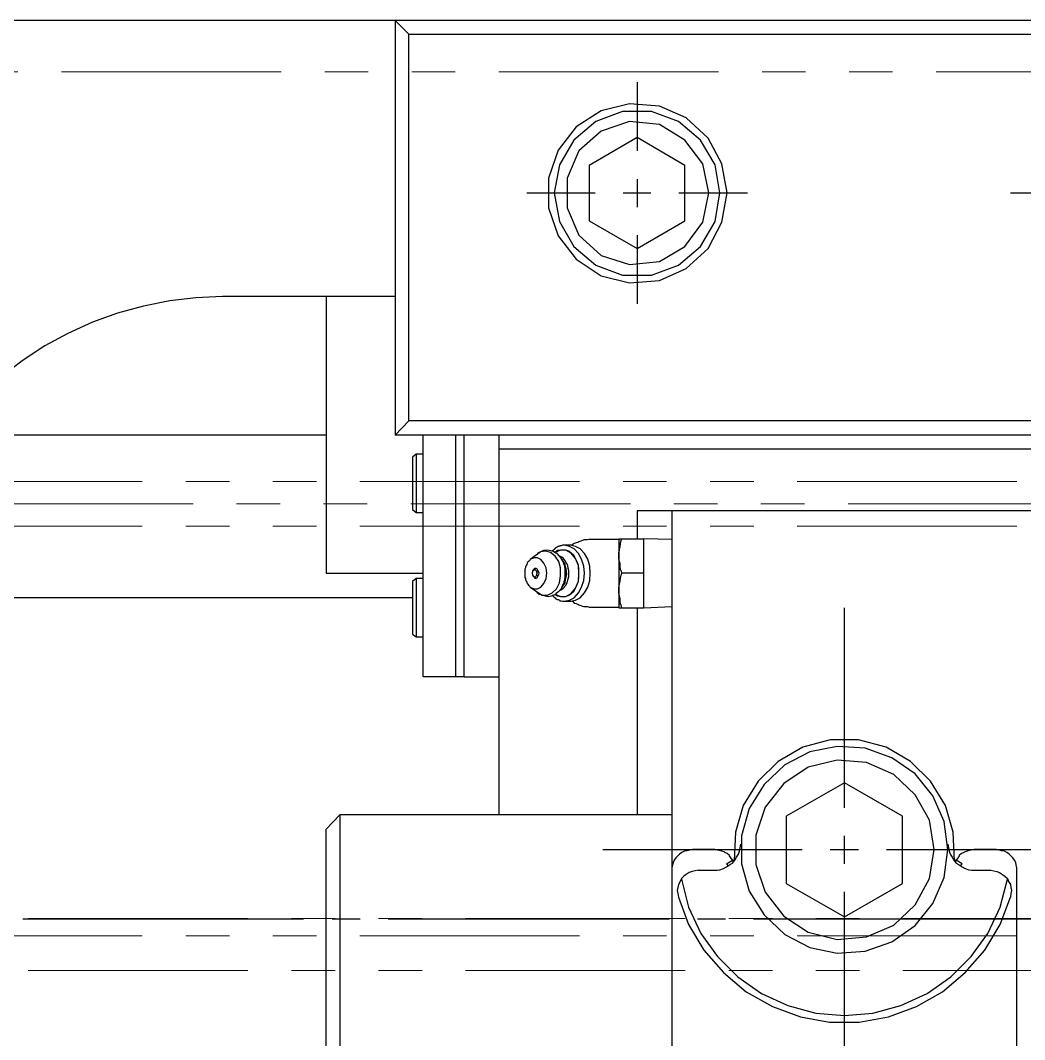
# Model space of a CAD drawing. Header units: millimetres. Extents: x -211 to 45495, y 24 to 52952.
# Drawn here: x 8854.5 to 8999.9, y 40568 to 40715.5 of the extents above; entities that cross this region are included whole.
import ezdxf

# ---------------------------------------------------------------- set-up
doc = ezdxf.new("R2010")
doc.units = ezdxf.units.MM
doc.linetypes.add('PHANTOM', pattern=[63.3, 31.8, -6.3, 6.3, -6.3, 6.3, -6.3])
doc.layers.add('Layer2', color=7, linetype='Continuous')

# ---------------------------------------------------------------- blocks, each defined once
blk = doc.blocks.new('BLKF1663')
at = {"layer": 'Layer2', "color": 7, "linetype": 'Continuous', "lineweight": 25}
for p, q in [((8956.85, 40593.31), (8956.85, 40593.48)), ((8956.93, 40593.31), (8956.85, 40593.31)), ((8956.93, 40593.14), (8956.93, 40593.31))]:
    blk.add_line(p, q, dxfattribs=at)
blk = doc.blocks.new('BLKF1664')
at = {"layer": 'Layer2', "color": 7, "linetype": 'Continuous', "lineweight": 25}
for p, q in [((8990.78, 40593.31), (8990.69, 40593.31)), ((8990.69, 40593.31), (8990.69, 40593.22)), ((8990.86, 40593.48), (8990.78, 40593.48)), ((8990.78, 40593.48), (8990.78, 40593.31))]:
    blk.add_line(p, q, dxfattribs=at)
blk = doc.blocks.new('BLKF1669')
at = {"layer": 'Layer2', "color": 7, "linetype": 'Continuous', "lineweight": 25}
for p, q in [((8990.17, 40594.25), (8990, 40594)), ((8990.43, 40594.6), (8990.17, 40594.25)), ((8990.78, 40594.94), (8990.43, 40594.69)), ((8990.43, 40594.69), (8990.43, 40594.6)), ((8991.12, 40595.12), (8990.78, 40594.94)), ((8991.29, 40595.2), (8991.12, 40595.12)), ((8991.72, 40595.37), (8991.29, 40595.2)), ((8992.15, 40595.46), (8991.72, 40595.37)), ((8992.58, 40595.55), (8992.15, 40595.46)), ((8990, 40594), (8989.91, 40594)), ((8989.91, 40594), (8989.91, 40593.91)), ((8989.91, 40593.91), (8989.91, 40593.82))]:
    blk.add_line(p, q, dxfattribs=at)
blk = doc.blocks.new('BLKF1670')
at = {"layer": 'Layer2', "color": 7, "linetype": 'Continuous', "lineweight": 25}
for p, q in [((8955.9, 40595.37), (8955.47, 40595.46)), ((8956.07, 40595.29), (8955.9, 40595.37)), ((8956.42, 40595.2), (8956.07, 40595.29)), ((8956.5, 40595.12), (8956.42, 40595.2)), ((8956.85, 40594.94), (8956.5, 40595.12)), ((8957.19, 40594.69), (8956.85, 40594.94)), ((8957.19, 40594.6), (8957.19, 40594.69)), ((8957.36, 40594.34), (8957.19, 40594.6)), ((8957.62, 40594), (8957.36, 40594.34))]:
    blk.add_line(p, q, dxfattribs=at)
blk = doc.blocks.new('BLKF1671')
at = {"layer": 'Layer2', "color": 7, "linetype": 'Continuous', "lineweight": 25}
for p, q in [((8949.44, 40594.34), (8949.18, 40594)), ((8949.7, 40594.6), (8949.44, 40594.34)), ((8949.96, 40594.86), (8949.7, 40594.6)), ((8950.3, 40595.12), (8949.96, 40594.86)), ((8950.65, 40595.29), (8950.3, 40595.12)), ((8951.08, 40595.37), (8950.65, 40595.29)), ((8951.42, 40595.46), (8951.08, 40595.37)), ((8951.85, 40595.55), (8951.42, 40595.46)), ((8948.92, 40593.31), (8948.84, 40592.88)), ((8949.01, 40593.65), (8948.92, 40593.31)), ((8949.18, 40594), (8949.01, 40593.65))]:
    blk.add_line(p, q, dxfattribs=at)
blk = doc.blocks.new('BLKF1674')
at = {"layer": 'Layer2', "color": 7, "linetype": 'Continuous', "lineweight": 25}
for p, q in [((8996.55, 40595.37), (8996.2, 40595.46)), ((8996.98, 40595.29), (8996.55, 40595.37)), ((8997.32, 40595.12), (8996.98, 40595.29)), ((8997.66, 40594.86), (8997.32, 40595.12)), ((8997.92, 40594.6), (8997.66, 40594.86)), ((8998.18, 40594.34), (8997.92, 40594.6)), ((8998.44, 40594), (8998.18, 40594.34)), ((8998.61, 40593.65), (8998.44, 40594)), ((8998.7, 40593.31), (8998.61, 40593.65)), ((8998.78, 40592.88), (8998.7, 40593.31)), ((8998.78, 40592.53), (8998.78, 40592.88))]:
    blk.add_line(p, q, dxfattribs=at)
blk = doc.blocks.new('BLKF1712')
at = {"layer": 'Layer2', "color": 7, "linetype": 'Continuous', "lineweight": 25}
blk.add_line((9238.78, 40657.55), (8910.78, 40657.55), dxfattribs=at)
blk = doc.blocks.new('BLKF1722')
at = {"layer": 'Layer2', "color": 7, "linetype": 'Continuous', "lineweight": 25}
for p, q in [((8879.95, 40675.37), (8876.16, 40674.94)), ((8883.82, 40675.55), (8879.95, 40675.37)), ((8872.37, 40674.17), (8868.58, 40673.14)), ((8876.16, 40674.94), (8872.37, 40674.17)), ((8868.58, 40673.14), (8864.96, 40671.84)), ((8864.96, 40671.84), (8861.43, 40670.21)), ((8861.43, 40670.21), (8858.07, 40668.4)), ((8858.07, 40668.4), (8854.8, 40666.25)), ((8854.8, 40666.25), (8851.79, 40663.92)), ((8851.79, 40663.92), (8848.95, 40661.34)), ((8848.95, 40661.34), (8846.28, 40658.5))]:
    blk.add_line(p, q, dxfattribs=at)
blk = doc.blocks.new('BLKF1971')
at = {"layer": 'Layer2', "color": 7, "linetype": 'Continuous', "lineweight": 25}
for p, q in [((8929.72, 40638.52), (8929.63, 40638.52)), ((8929.63, 40638.52), (8929.63, 40638.43)), ((8929.81, 40638.6), (8929.72, 40638.52)), ((8929.46, 40638.35), (8929.38, 40638.35)), ((8929.55, 40638.43), (8929.46, 40638.35)), ((8929.63, 40638.43), (8929.55, 40638.43))]:
    blk.add_line(p, q, dxfattribs=at)
blk = doc.blocks.new('BLKF1972')
at = {"layer": 'Layer2', "color": 7, "linetype": 'Continuous', "lineweight": 25}
for p, q in [((8931.27, 40638.52), (8930.58, 40638.69)), ((8931.96, 40638), (8931.27, 40638.52)), ((8932.48, 40637.23), (8931.96, 40638)), ((8932.73, 40636.28), (8932.48, 40637.23)), ((8932.73, 40635.16), (8932.73, 40636.28)), ((8932.13, 40633.26), (8932.56, 40634.13)), ((8932.56, 40634.13), (8932.73, 40635.16)), ((8929.38, 40632.75), (8930.07, 40632.32)), ((8930.84, 40632.32), (8931.53, 40632.66)), ((8931.53, 40632.66), (8932.13, 40633.26)), ((8930.07, 40632.32), (8930.84, 40632.32))]:
    blk.add_line(p, q, dxfattribs=at)
blk = doc.blocks.new('BLKF1973')
at = {"layer": 'Layer2', "color": 7, "linetype": 'Continuous', "lineweight": 25}
for p, q in [((8929.38, 40637.74), (8928.86, 40637.74)), ((8929.89, 40637.48), (8929.38, 40637.74)), ((8930.32, 40636.97), (8929.89, 40637.48)), ((8927.57, 40635.5), (8927.57, 40634.9)), ((8930.67, 40636.28), (8930.32, 40636.97)), ((8930.75, 40635.5), (8930.67, 40636.28)), ((8930.67, 40634.73), (8930.75, 40635.5)), ((8927.57, 40634.9), (8927.65, 40634.73)), ((8927.65, 40634.73), (8927.65, 40634.56)), ((8927.65, 40634.56), (8927.74, 40634.38)), ((8927.74, 40634.38), (8927.83, 40634.21)), ((8927.83, 40634.21), (8927.91, 40634.04)), ((8927.91, 40634.04), (8928, 40633.95)), ((8929.89, 40633.52), (8930.32, 40634.04)), ((8930.32, 40634.04), (8930.67, 40634.73)), ((8928, 40633.95), (8928.08, 40633.78)), ((8928.08, 40633.78), (8928.26, 40633.69)), ((8928.26, 40633.69), (8928.34, 40633.52)), ((8928.34, 40633.52), (8928.86, 40633.26)), ((8928.86, 40633.26), (8929.38, 40633.26)), ((8929.38, 40633.26), (8929.89, 40633.52))]:
    blk.add_line(p, q, dxfattribs=at)
blk = doc.blocks.new('BLKF1974')
at = {"layer": 'Layer2', "color": 7, "linetype": 'Continuous', "lineweight": 25}
for p, q in [((8928, 40637.14), (8927.91, 40636.97)), ((8928.08, 40637.23), (8928, 40637.14)), ((8928.26, 40637.31), (8928.08, 40637.23)), ((8928.34, 40637.48), (8928.26, 40637.31)), ((8927.65, 40636.28), (8927.57, 40636.11)), ((8927.57, 40636.11), (8927.57, 40635.93)), ((8927.57, 40635.93), (8927.57, 40635.68)), ((8927.74, 40636.62), (8927.65, 40636.45)), ((8927.65, 40636.45), (8927.65, 40636.28)), ((8927.83, 40636.8), (8927.74, 40636.62)), ((8927.91, 40636.97), (8927.83, 40636.8))]:
    blk.add_line(p, q, dxfattribs=at)
blk = doc.blocks.new('BLKF1975')
at = {"layer": 'Layer2', "color": 7, "linetype": 'Continuous', "lineweight": 25}
for p, q in [((8933.42, 40636.36), (8933.34, 40636.54)), ((8933.42, 40636.11), (8933.42, 40636.36)), ((8933.42, 40635.85), (8933.42, 40636.11)), ((8933.42, 40635.68), (8933.42, 40635.85)), ((8933.42, 40635.42), (8933.42, 40635.68)), ((8933.25, 40634.3), (8933.34, 40634.56)), ((8933.25, 40634.13), (8933.25, 40634.3)), ((8933.34, 40634.56), (8933.42, 40634.73)), ((8933.42, 40635.16), (8933.42, 40635.42)), ((8933.42, 40634.99), (8933.42, 40635.16)), ((8933.42, 40634.73), (8933.42, 40634.99))]:
    blk.add_line(p, q, dxfattribs=at)
blk = doc.blocks.new('BLKF1976')
at = {"layer": 'Layer2', "color": 7, "linetype": 'Continuous', "lineweight": 25}
for p, q in [((8933.17, 40633.95), (8933.17, 40634.04)), ((8932.91, 40633.52), (8932.99, 40633.52)), ((8932.99, 40633.61), (8933.08, 40633.69)), ((8932.99, 40633.52), (8932.99, 40633.61)), ((8933.08, 40633.78), (8933.08, 40633.87)), ((8933.08, 40633.87), (8933.17, 40633.87)), ((8933.08, 40633.69), (8933.08, 40633.78)), ((8933.17, 40633.87), (8933.17, 40633.95))]:
    blk.add_line(p, q, dxfattribs=at)
blk = doc.blocks.new('BLKF1977')
at = {"layer": 'Layer2', "color": 7, "linetype": 'Continuous', "lineweight": 25}
for p, q in [((8929.81, 40638.6), (8929.46, 40638.43)), ((8930.24, 40638.78), (8929.81, 40638.6)), ((8930.32, 40638.78), (8930.24, 40638.78)), ((8930.67, 40638.86), (8930.32, 40638.78)), ((8931.1, 40638.78), (8930.67, 40638.86)), ((8931.53, 40638.69), (8931.1, 40638.78)), ((8931.87, 40638.6), (8931.53, 40638.69)), ((8931.87, 40638.52), (8931.87, 40638.6)), ((8932.22, 40638.35), (8931.87, 40638.52)), ((8929.46, 40638.43), (8929.46, 40638.35)), ((8932.56, 40638), (8932.22, 40638.35)), ((8932.65, 40637.91), (8932.56, 40638)), ((8932.91, 40637.57), (8932.65, 40637.91)), ((8932.91, 40637.48), (8932.91, 40637.57)), ((8933.17, 40637.14), (8932.91, 40637.48)), ((8933.17, 40637.05), (8933.17, 40637.14))]:
    blk.add_line(p, q, dxfattribs=at)
blk = doc.blocks.new('BLKF1978')
at = {"layer": 'Layer2', "color": 7, "linetype": 'Continuous', "lineweight": 25}
for p, q in [((8933.34, 40636.54), (8933.25, 40636.8)), ((8933.42, 40636.11), (8933.34, 40636.54)), ((8933.42, 40635.93), (8933.42, 40636.11)), ((8933.51, 40635.5), (8933.42, 40635.93)), ((8933.42, 40635.07), (8933.51, 40635.5)), ((8933.17, 40633.95), (8933.25, 40634.04)), ((8933.25, 40634.13), (8933.34, 40634.56)), ((8933.25, 40634.04), (8933.25, 40634.13)), ((8933.34, 40634.56), (8933.42, 40634.99)), ((8933.42, 40634.99), (8933.42, 40635.07)), ((8929.29, 40632.75), (8929.63, 40632.49)), ((8931.79, 40632.4), (8932.13, 40632.58)), ((8932.13, 40632.66), (8932.48, 40632.92)), ((8932.13, 40632.58), (8932.13, 40632.66)), ((8932.48, 40632.92), (8932.73, 40633.18)), ((8932.73, 40633.18), (8932.82, 40633.26)), ((8932.82, 40633.26), (8932.99, 40633.61)), ((8932.99, 40633.61), (8933.17, 40633.95)), ((8929.63, 40632.49), (8929.72, 40632.49)), ((8929.72, 40632.49), (8930.15, 40632.32)), ((8930.15, 40632.32), (8930.5, 40632.23)), ((8930.5, 40632.23), (8930.93, 40632.14)), ((8930.93, 40632.14), (8931.36, 40632.23)), ((8931.36, 40632.23), (8931.44, 40632.23)), ((8931.44, 40632.23), (8931.79, 40632.4))]:
    blk.add_line(p, q, dxfattribs=at)
blk = doc.blocks.new('BLKF1979')
at = {"layer": 'Layer2', "color": 7, "linetype": 'Continuous', "lineweight": 25}
for p, q in [((8928.69, 40635.68), (8928.6, 40635.68)), ((8928.6, 40635.68), (8928.6, 40635.5)), ((8928.6, 40635.5), (8928.69, 40635.33)), ((8928.86, 40636.02), (8928.69, 40635.85)), ((8928.69, 40635.85), (8928.69, 40635.68)), ((8929.03, 40636.19), (8928.86, 40636.11)), ((8928.86, 40636.11), (8928.86, 40636.02)), ((8929.2, 40636.19), (8929.03, 40636.19)), ((8929.38, 40636.11), (8929.2, 40636.19)), ((8929.46, 40635.93), (8929.38, 40636.11)), ((8929.55, 40635.76), (8929.46, 40635.93)), ((8929.63, 40635.5), (8929.55, 40635.76)), ((8929.55, 40635.24), (8929.63, 40635.5)), ((8928.69, 40635.33), (8928.69, 40635.24)), ((8928.69, 40635.24), (8928.77, 40635.07)), ((8928.86, 40634.99), (8929.03, 40634.81)), ((8929.03, 40634.81), (8929.2, 40634.81)), ((8929.2, 40634.81), (8929.38, 40634.9)), ((8929.38, 40634.9), (8929.46, 40635.07)), ((8929.46, 40635.07), (8929.55, 40635.24))]:
    blk.add_line(p, q, dxfattribs=at)
blk = doc.blocks.new('BLKF1980')
at = {"layer": 'Layer2', "color": 7, "linetype": 'Continuous', "lineweight": 25}
for p, q in [((8928.69, 40635.68), (8928.6, 40635.68)), ((8928.6, 40635.68), (8928.6, 40635.59)), ((8928.6, 40635.59), (8928.6, 40635.5)), ((8928.6, 40635.5), (8928.6, 40635.42)), ((8928.77, 40635.85), (8928.69, 40635.85)), ((8928.69, 40635.85), (8928.69, 40635.76)), ((8928.69, 40635.76), (8928.69, 40635.68)), ((8928.86, 40635.93), (8928.77, 40635.93)), ((8928.77, 40635.93), (8928.77, 40635.85)), ((8928.95, 40636.02), (8928.86, 40636.02)), ((8928.86, 40636.02), (8928.86, 40635.93)), ((8929.2, 40635.93), (8929.12, 40636.02)), ((8929.2, 40635.85), (8929.2, 40635.93)), ((8929.29, 40635.76), (8929.2, 40635.85)), ((8929.29, 40635.68), (8929.29, 40635.76)), ((8929.38, 40635.5), (8929.29, 40635.68)), ((8929.29, 40635.42), (8929.38, 40635.5)), ((8928.6, 40635.42), (8928.69, 40635.33)), ((8928.69, 40635.33), (8928.69, 40635.24)), ((8928.69, 40635.24), (8928.77, 40635.16)), ((8928.77, 40635.16), (8928.77, 40635.07)), ((8928.77, 40635.07), (8928.86, 40635.07)), ((8928.86, 40635.07), (8928.86, 40634.99)), ((8928.86, 40634.99), (8928.95, 40634.99)), ((8928.95, 40634.99), (8929.12, 40634.99)), ((8929.12, 40634.99), (8929.2, 40635.07)), ((8929.2, 40635.16), (8929.29, 40635.24)), ((8929.2, 40635.07), (8929.2, 40635.16)), ((8929.29, 40635.24), (8929.29, 40635.42))]:
    blk.add_line(p, q, dxfattribs=at)
blk = doc.blocks.new('BLKF1981')
at = {"layer": 'Layer2', "color": 7, "linetype": 'Continuous', "lineweight": 25}
for p, q in [((8933.17, 40637.05), (8933.17, 40637.14)), ((8933.25, 40637.05), (8933.17, 40637.05)), ((8933.25, 40636.97), (8933.25, 40637.05)), ((8933.34, 40636.88), (8933.25, 40636.97)), ((8933.34, 40636.8), (8933.34, 40636.88)), ((8933.34, 40636.71), (8933.34, 40636.8)), ((8933.42, 40636.62), (8933.34, 40636.71)), ((8933.42, 40636.45), (8933.42, 40636.62)), ((8933.51, 40636.36), (8933.42, 40636.45))]:
    blk.add_line(p, q, dxfattribs=at)
blk = doc.blocks.new('BLKF1982')
at = {"layer": 'Layer2', "color": 7, "linetype": 'Continuous', "lineweight": 25}
for p, q in [((8933.08, 40637.23), (8933.08, 40637.31)), ((8933.17, 40637.14), (8933.08, 40637.23)), ((8933.17, 40637.05), (8933.17, 40637.14))]:
    blk.add_line(p, q, dxfattribs=at)
blk = doc.blocks.new('BLKF1983')
at = {"layer": 'Layer2', "color": 7, "linetype": 'Continuous', "lineweight": 25}
for p, q in [((8933.6, 40635.85), (8933.51, 40636.02)), ((8933.6, 40635.68), (8933.6, 40635.85)), ((8933.6, 40635.5), (8933.6, 40635.68)), ((8933.6, 40635.33), (8933.6, 40635.5)), ((8933.34, 40634.21), (8933.42, 40634.38)), ((8933.42, 40634.56), (8933.51, 40634.73)), ((8933.42, 40634.38), (8933.42, 40634.56)), ((8933.51, 40634.99), (8933.6, 40635.16)), ((8933.51, 40634.81), (8933.51, 40634.99)), ((8933.51, 40634.73), (8933.51, 40634.81)), ((8933.6, 40635.16), (8933.6, 40635.33))]:
    blk.add_line(p, q, dxfattribs=at)
blk = doc.blocks.new('BLKF1984')
at = {"layer": 'Layer2', "color": 7, "linetype": 'Continuous', "lineweight": 25}
for p, q in [((8933.25, 40633.95), (8933.25, 40634.13)), ((8933.25, 40634.13), (8933.34, 40634.13)), ((8933.17, 40633.78), (8933.17, 40633.95)), ((8933.17, 40633.95), (8933.25, 40633.95))]:
    blk.add_line(p, q, dxfattribs=at)
blk = doc.blocks.new('BLKF1985')
at = {"layer": 'Layer2', "color": 7, "linetype": 'Continuous', "lineweight": 25}
for p, q in [((8933.42, 40636.36), (8933.51, 40636.19)), ((8933.51, 40636.19), (8933.51, 40635.85)), ((8933.51, 40635.85), (8933.6, 40635.42)), ((8933.42, 40634.56), (8933.34, 40634.21)), ((8933.34, 40634.21), (8933.34, 40634.13)), ((8933.51, 40634.99), (8933.42, 40634.56)), ((8933.6, 40635.42), (8933.51, 40634.99))]:
    blk.add_line(p, q, dxfattribs=at)
blk = doc.blocks.new('BLKF1986')
at = {"layer": 'Layer2', "color": 7, "linetype": 'Continuous', "lineweight": 25}
for p, q in [((8933.51, 40638.86), (8932.73, 40638.86)), ((8934.28, 40638.43), (8933.51, 40638.86)), ((8934.89, 40637.66), (8934.28, 40638.43)), ((8935.32, 40636.62), (8934.89, 40637.66)), ((8935.4, 40635.5), (8935.32, 40636.62)), ((8935.32, 40634.38), (8935.4, 40635.5)), ((8934.89, 40633.35), (8935.32, 40634.38)), ((8933.51, 40632.14), (8934.28, 40632.58)), ((8934.28, 40632.58), (8934.89, 40633.35)), ((8931.96, 40632.49), (8932.73, 40632.14)), ((8932.73, 40632.14), (8933.51, 40632.14))]:
    blk.add_line(p, q, dxfattribs=at)
blk = doc.blocks.new('BLKF1987')
at = {"layer": 'Layer2', "color": 7, "linetype": 'Continuous', "lineweight": 25}
for p, q in [((8933.17, 40637.66), (8932.91, 40637.83)), ((8933.42, 40637.31), (8933.17, 40637.66)), ((8933.6, 40636.97), (8933.42, 40637.31)), ((8933.77, 40636.62), (8933.6, 40636.97)), ((8933.85, 40636.19), (8933.77, 40636.62)), ((8933.94, 40635.85), (8933.85, 40636.19)), ((8933.94, 40635.42), (8933.94, 40635.85)), ((8933.51, 40633.78), (8933.68, 40634.13)), ((8933.68, 40634.13), (8933.77, 40634.56)), ((8933.77, 40634.56), (8933.94, 40634.99)), ((8933.94, 40634.99), (8933.94, 40635.42))]:
    blk.add_line(p, q, dxfattribs=at)
blk = doc.blocks.new('BLKF1988')
at = {"layer": 'Layer2', "color": 7, "linetype": 'Continuous', "lineweight": 25}
for p, q in [((8932.56, 40633.01), (8932.65, 40633.01)), ((8932.65, 40633.01), (8932.73, 40633.09)), ((8932.73, 40633.09), (8932.82, 40633.09)), ((8932.82, 40633.09), (8932.91, 40633.18)), ((8932.91, 40633.18), (8932.99, 40633.26)), ((8932.99, 40633.26), (8933.08, 40633.26)), ((8933.08, 40633.26), (8933.17, 40633.35)), ((8933.17, 40633.35), (8933.25, 40633.44)), ((8933.25, 40633.52), (8933.34, 40633.61)), ((8933.25, 40633.44), (8933.25, 40633.52)), ((8933.34, 40633.61), (8933.42, 40633.69))]:
    blk.add_line(p, q, dxfattribs=at)
blk = doc.blocks.new('BLKF1989')
at = {"layer": 'Layer2', "color": 7, "linetype": 'Continuous', "lineweight": 25}
for p, q in [((8935.58, 40639.03), (8934.89, 40639.38)), ((8936.18, 40638.35), (8935.58, 40639.03)), ((8936.7, 40637.57), (8936.18, 40638.35)), ((8936.95, 40636.54), (8936.7, 40637.57)), ((8937.04, 40635.5), (8936.95, 40636.54)), ((8936.95, 40634.47), (8937.04, 40635.5)), ((8936.7, 40633.52), (8936.95, 40634.47)), ((8935.58, 40631.97), (8936.18, 40632.66)), ((8936.18, 40632.66), (8936.7, 40633.52)), ((8934.2, 40631.46), (8934.89, 40631.63)), ((8934.89, 40631.63), (8935.58, 40631.97))]:
    blk.add_line(p, q, dxfattribs=at)
blk = doc.blocks.new('BLKF1990')
at = {"layer": 'Layer2', "color": 7, "linetype": 'Continuous', "lineweight": 25}
for p, q in [((8931.79, 40638.95), (8931.7, 40638.86)), ((8931.96, 40639.12), (8931.79, 40638.95)), ((8932.05, 40639.21), (8931.96, 40639.12)), ((8932.22, 40639.29), (8932.05, 40639.21)), ((8932.39, 40639.38), (8932.22, 40639.29)), ((8932.56, 40639.38), (8932.39, 40639.38)), ((8932.65, 40639.46), (8932.56, 40639.38)), ((8932.82, 40639.46), (8932.65, 40639.46)), ((8932.99, 40639.55), (8932.82, 40639.46)), ((8933.25, 40639.55), (8932.99, 40639.55))]:
    blk.add_line(p, q, dxfattribs=at)
blk = doc.blocks.new('BLKF1991')
at = {"layer": 'Layer2', "color": 7, "linetype": 'Continuous', "lineweight": 25}
for p, q in [((8934.72, 40639.03), (8934.03, 40639.38)), ((8935.32, 40638.35), (8934.72, 40639.03)), ((8935.75, 40637.57), (8935.32, 40638.35)), ((8936.09, 40636.54), (8935.75, 40637.57)), ((8936.18, 40635.5), (8936.09, 40636.54)), ((8936.09, 40634.47), (8936.18, 40635.5)), ((8935.75, 40633.52), (8936.09, 40634.47)), ((8934.72, 40631.97), (8935.32, 40632.66)), ((8935.32, 40632.66), (8935.75, 40633.52)), ((8933.25, 40631.46), (8934.03, 40631.63)), ((8934.03, 40631.63), (8934.72, 40631.97))]:
    blk.add_line(p, q, dxfattribs=at)
blk = doc.blocks.new('BLKF1992')
at = {"layer": 'Layer2', "color": 7, "linetype": 'Continuous', "lineweight": 25}
for p, q in [((8931.53, 40632.32), (8931.7, 40632.14)), ((8931.7, 40632.14), (8931.79, 40632.06)), ((8931.79, 40632.06), (8931.96, 40631.97)), ((8931.96, 40631.97), (8932.05, 40631.8)), ((8932.05, 40631.8), (8932.22, 40631.71)), ((8932.22, 40631.71), (8932.39, 40631.71)), ((8932.39, 40631.71), (8932.56, 40631.63)), ((8932.56, 40631.63), (8932.65, 40631.54)), ((8932.65, 40631.54), (8932.82, 40631.54)), ((8932.82, 40631.54), (8932.99, 40631.46)), ((8932.99, 40631.46), (8933.17, 40631.46))]:
    blk.add_line(p, q, dxfattribs=at)
blk = doc.blocks.new('BLKF1993')
at = {"layer": 'Layer2', "color": 7, "linetype": 'Continuous', "lineweight": 25}
for p, q in [((8932.73, 40638.86), (8932.3, 40638.78)), ((8933.17, 40638.86), (8932.73, 40638.86)), ((8933.51, 40638.86), (8933.17, 40638.86)), ((8933.94, 40638.69), (8933.51, 40638.86)), ((8934.28, 40638.43), (8933.94, 40638.69)), ((8934.63, 40638.09), (8934.28, 40638.43)), ((8934.89, 40637.66), (8934.63, 40638.09)), ((8935.15, 40637.14), (8934.89, 40637.66)), ((8935.32, 40636.62), (8935.15, 40637.14)), ((8935.4, 40636.11), (8935.32, 40636.62)), ((8935.4, 40635.5), (8935.4, 40636.11))]:
    blk.add_line(p, q, dxfattribs=at)
blk = doc.blocks.new('BLKF1994')
at = {"layer": 'Layer2', "color": 7, "linetype": 'Continuous', "lineweight": 25}
for p, q in [((8935.15, 40633.87), (8935.32, 40634.38)), ((8935.32, 40634.38), (8935.4, 40634.9)), ((8933.94, 40632.32), (8934.28, 40632.58)), ((8934.28, 40632.58), (8934.63, 40632.92)), ((8934.63, 40632.92), (8934.89, 40633.35)), ((8934.89, 40633.35), (8935.15, 40633.87)), ((8931.96, 40632.49), (8932.3, 40632.23)), ((8932.3, 40632.23), (8932.73, 40632.14)), ((8932.73, 40632.14), (8933.51, 40632.14)), ((8933.51, 40632.14), (8933.94, 40632.32))]:
    blk.add_line(p, q, dxfattribs=at)
blk = doc.blocks.new('BLKF1995')
at = {"layer": 'Layer2', "color": 7, "linetype": 'Continuous', "lineweight": 25}
for p, q in [((8941.26, 40637.23), (8941.17, 40637.66)), ((8941.35, 40636.88), (8941.26, 40637.23)), ((8941.35, 40636.45), (8941.35, 40636.88)), ((8941.43, 40636.02), (8941.35, 40636.45)), ((8941.52, 40635.93), (8941.43, 40636.02)), ((8941.6, 40635.5), (8941.52, 40635.93))]:
    blk.add_line(p, q, dxfattribs=at)
blk = doc.blocks.new('BLKF1996')
at = {"layer": 'Layer2', "color": 7, "linetype": 'Continuous', "lineweight": 25}
for p, q in [((8941.26, 40633.95), (8941.35, 40634.38)), ((8941.35, 40634.38), (8941.43, 40634.81)), ((8941.43, 40634.81), (8941.52, 40635.24)), ((8941.17, 40633.52), (8941.26, 40633.87)), ((8941.17, 40633.01), (8941.17, 40633.52)), ((8941.26, 40633.87), (8941.26, 40633.95))]:
    blk.add_line(p, q, dxfattribs=at)
blk = doc.blocks.new('BLKF1997')
at = {"layer": 'Layer2', "color": 7, "linetype": 'Continuous', "lineweight": 25}
for p, q in [((8941.43, 40639.81), (8941.52, 40640.24)), ((8941.17, 40638.52), (8941.26, 40638.86)), ((8941.17, 40638), (8941.17, 40638.52)), ((8941.26, 40638.95), (8941.35, 40639.38)), ((8941.26, 40638.86), (8941.26, 40638.95)), ((8941.35, 40639.38), (8941.43, 40639.81))]:
    blk.add_line(p, q, dxfattribs=at)
blk = doc.blocks.new('BLKF1998')
at = {"layer": 'Layer2', "color": 7, "linetype": 'Continuous', "lineweight": 25}
for p, q in [((8941.26, 40632.23), (8941.17, 40632.66)), ((8941.35, 40631.8), (8941.26, 40632.23)), ((8941.35, 40631.46), (8941.35, 40631.8)), ((8941.43, 40631.03), (8941.35, 40631.46)), ((8941.52, 40630.94), (8941.43, 40631.03)), ((8941.6, 40630.51), (8941.52, 40630.94))]:
    blk.add_line(p, q, dxfattribs=at)
blk = doc.blocks.new('BLKF1999')
at = {"layer": 'Layer2', "color": 7, "linetype": 'Continuous', "lineweight": 25}
for p, q in [((8934.37, 40631.46), (8934.54, 40631.37)), ((8934.54, 40631.37), (8934.72, 40631.2)), ((8934.72, 40631.2), (8934.97, 40631.11)), ((8934.97, 40631.11), (8935.23, 40631.03)), ((8935.23, 40631.03), (8935.4, 40630.94)), ((8935.4, 40630.94), (8935.66, 40630.85)), ((8935.66, 40630.85), (8935.92, 40630.77)), ((8935.92, 40630.77), (8936.09, 40630.68)), ((8936.09, 40630.68), (8936.35, 40630.68)), ((8936.35, 40630.68), (8936.61, 40630.68)), ((8936.61, 40630.68), (8936.87, 40630.59))]:
    blk.add_line(p, q, dxfattribs=at)
blk = doc.blocks.new('BLKF2000')
at = {"layer": 'Layer2', "color": 7, "linetype": 'Continuous', "lineweight": 25}
for p, q in [((8935.23, 40639.98), (8934.97, 40639.9)), ((8935.4, 40640.07), (8935.23, 40639.98)), ((8935.66, 40640.15), (8935.4, 40640.07)), ((8935.92, 40640.24), (8935.66, 40640.15)), ((8936.09, 40640.33), (8935.92, 40640.24)), ((8936.61, 40640.33), (8936.09, 40640.33)), ((8936.87, 40640.41), (8936.61, 40640.33)), ((8937.04, 40640.41), (8936.87, 40640.41)), ((8934.72, 40639.81), (8934.54, 40639.72)), ((8934.97, 40639.9), (8934.72, 40639.81))]:
    blk.add_line(p, q, dxfattribs=at)
blk = doc.blocks.new('BLKF2005')
at = {"layer": 'Layer2', "color": 7, "linetype": 'Continuous', "lineweight": 25}
for p, q in [((8972.78, 40610.44), (8968.82, 40609.67)), ((8976.83, 40610.19), (8972.78, 40610.44)), ((8968.82, 40609.67), (8965.2, 40607.77)), ((8980.7, 40608.81), (8976.83, 40610.19)), ((8965.2, 40607.77), (8962.19, 40604.93)), ((8984.06, 40606.48), (8980.7, 40608.81)), ((8986.64, 40603.3), (8984.06, 40606.48)), ((8962.19, 40604.93), (8960.03, 40601.49)), ((8988.28, 40599.59), (8986.64, 40603.3)), ((8960.03, 40601.49), (8958.91, 40597.53)), ((8988.79, 40595.55), (8988.28, 40599.59)), ((8958.91, 40597.53), (8958.91, 40593.48)), ((8958.91, 40593.48), (8960.03, 40589.52)), ((8986.64, 40587.71), (8988.28, 40591.5)), ((8960.03, 40589.52), (8962.19, 40586.07)), ((8984.06, 40584.52), (8986.64, 40587.71)), ((8962.19, 40586.07), (8965.2, 40583.23)), ((8980.7, 40582.2), (8984.06, 40584.52)), ((8965.2, 40583.23), (8968.82, 40581.34)), ((8968.82, 40581.34), (8972.78, 40580.56)), ((8976.83, 40580.82), (8980.7, 40582.2)), ((8972.78, 40580.56), (8976.83, 40580.82))]:
    blk.add_line(p, q, dxfattribs=at)
blk = doc.blocks.new('BLKF2006')
at = {"layer": 'Layer2', "color": 7, "linetype": 'Continuous', "lineweight": 25}
for p, q in [((8972.78, 40608.46), (8968.56, 40607.43)), ((8977, 40608.12), (8972.78, 40608.46)), ((8980.96, 40606.4), (8977, 40608.12)), ((8968.56, 40607.43), (8965.03, 40605.1)), ((8984.06, 40603.47), (8980.96, 40606.4)), ((8965.03, 40605.1), (8962.36, 40601.66)), ((8986.13, 40599.77), (8984.06, 40603.47)), ((8962.36, 40601.66), (8960.98, 40597.61)), ((8986.81, 40595.55), (8986.13, 40599.77)), ((8960.98, 40597.61), (8960.98, 40593.39)), ((8960.98, 40593.39), (8962.36, 40589.35)), ((8984.06, 40587.54), (8986.13, 40591.33)), ((8962.36, 40589.35), (8965.03, 40585.9)), ((8980.96, 40584.61), (8984.06, 40587.54)), ((8965.03, 40585.9), (8968.56, 40583.58)), ((8977, 40582.89), (8980.96, 40584.61)), ((8968.56, 40583.58), (8972.78, 40582.54)), ((8972.78, 40582.54), (8977, 40582.89))]:
    blk.add_line(p, q, dxfattribs=at)
blk = doc.blocks.new('BLKF2007')
at = {"layer": 'Layer2', "color": 7, "linetype": 'Continuous', "lineweight": 25}
for p, q in [((8973.81, 40605.19), (8965.37, 40600.37)), ((8982.25, 40600.37), (8973.81, 40605.19)), ((8982.25, 40590.64), (8982.25, 40600.37))]:
    blk.add_line(p, q, dxfattribs=at)
blk = doc.blocks.new('BLKF2021')
at = {"layer": 'Layer2', "color": 7, "linetype": 'Continuous', "lineweight": 25}
for p, q in [((8942.72, 40700.86), (8938.59, 40699.49)), ((8947.03, 40700.43), (8942.72, 40700.86)), ((8950.73, 40698.19), (8947.03, 40700.43)), ((8938.59, 40699.49), (8935.4, 40696.64)), ((8953.32, 40694.75), (8950.73, 40698.19)), ((8935.4, 40696.64), (8933.68, 40692.68)), ((8954.18, 40690.53), (8953.32, 40694.75)), ((8933.68, 40692.68), (8933.68, 40688.38)), ((8933.68, 40688.38), (8935.4, 40684.42)), ((8950.73, 40682.78), (8953.32, 40686.31)), ((8935.4, 40684.42), (8938.59, 40681.49)), ((8947.03, 40680.63), (8950.73, 40682.78)), ((8938.59, 40681.49), (8942.72, 40680.2)), ((8942.72, 40680.2), (8947.03, 40680.63))]:
    blk.add_line(p, q, dxfattribs=at)
blk = doc.blocks.new('BLKF2022')
at = {"layer": 'Layer2', "color": 7, "linetype": 'Continuous', "lineweight": 25}
for p, q in [((8941.69, 40702.33), (8937.82, 40700.86)), ((8945.91, 40702.33), (8941.69, 40702.33)), ((8949.79, 40700.86), (8945.91, 40702.33)), ((8937.82, 40700.86), (8934.63, 40698.19)), ((8952.97, 40698.19), (8949.79, 40700.86)), ((8934.63, 40698.19), (8932.56, 40694.58)), ((8955.12, 40694.58), (8952.97, 40698.19)), ((8932.56, 40694.58), (8931.79, 40690.53)), ((8955.81, 40690.53), (8955.12, 40694.58)), ((8931.79, 40690.53), (8932.56, 40686.4)), ((8932.56, 40686.4), (8934.63, 40682.78)), ((8952.97, 40682.78), (8955.12, 40686.4)), ((8934.63, 40682.78), (8937.82, 40680.11)), ((8949.79, 40680.11), (8952.97, 40682.78)), ((8937.82, 40680.11), (8941.69, 40678.65)), ((8945.91, 40678.65), (8949.79, 40680.11)), ((8941.69, 40678.65), (8945.91, 40678.65))]:
    blk.add_line(p, q, dxfattribs=at)
blk = doc.blocks.new('BLKF2202')
at = {"layer": 'Layer2', "color": 7, "linetype": 'Continuous', "lineweight": 25}
for p, q in [((8949.79, 40588.66), (8951.25, 40584.7)), ((8951.25, 40584.7), (8953.49, 40580.99)), ((8994.13, 40580.99), (8996.37, 40584.7)), ((8953.49, 40580.99), (8956.33, 40577.72)), ((8991.29, 40577.72), (8994.13, 40580.99)), ((8956.33, 40577.72), (8959.6, 40574.97)), ((8988.02, 40574.97), (8991.29, 40577.72)), ((8959.6, 40574.97), (8963.39, 40572.81)), ((8984.23, 40572.81), (8988.02, 40574.97)), ((8963.39, 40572.81), (8967.44, 40571.35)), ((8980.18, 40571.35), (8984.23, 40572.81)), ((8967.44, 40571.35), (8971.66, 40570.57)), ((8975.96, 40570.57), (8980.18, 40571.35)), ((8971.66, 40570.57), (8975.96, 40570.57))]:
    blk.add_line(p, q, dxfattribs=at)
blk = doc.blocks.new('BLKF2203')
at = {"layer": 'Layer2', "color": 7, "linetype": 'Continuous', "lineweight": 25}
for p, q in [((8950.22, 40591.24), (8951.25, 40587.19)), ((8951.25, 40587.19), (8953.06, 40583.4)), ((8994.56, 40583.4), (8996.37, 40587.19)), ((8953.06, 40583.4), (8955.47, 40580.05)), ((8992.15, 40580.05), (8994.56, 40583.4)), ((8955.47, 40580.05), (8958.4, 40577.12)), ((8989.23, 40577.12), (8992.15, 40580.05)), ((8958.4, 40577.12), (8961.84, 40574.71)), ((8985.78, 40574.71), (8989.23, 40577.12)), ((8961.84, 40574.71), (8965.63, 40572.98)), ((8981.99, 40572.98), (8985.78, 40574.71)), ((8965.63, 40572.98), (8969.68, 40571.86)), ((8977.94, 40571.86), (8981.99, 40572.98)), ((8969.68, 40571.86), (8973.81, 40571.52)), ((8973.81, 40571.52), (8977.94, 40571.86))]:
    blk.add_line(p, q, dxfattribs=at)
blk = doc.blocks.new('BLKF2204')
at = {"layer": 'Layer2', "color": 7, "linetype": 'Continuous', "lineweight": 25}
for p, q in [((8988.79, 40596.32), (8988.88, 40595.8)), ((8988.88, 40595.8), (8988.97, 40595.29)), ((8988.97, 40595.29), (8989.14, 40594.86)), ((8989.14, 40594.86), (8989.4, 40594.43)), ((8989.4, 40594.43), (8989.66, 40594)), ((8989.66, 40594), (8990, 40593.57)), ((8990, 40593.57), (8990.43, 40593.31)), ((8990.43, 40593.31), (8990.86, 40593.05)), ((8990.86, 40593.05), (8991.29, 40592.79)), ((8991.29, 40592.79), (8991.81, 40592.62)), ((8991.81, 40592.62), (8992.24, 40592.53))]:
    blk.add_line(p, q, dxfattribs=at)
blk = doc.blocks.new('BLKF2205')
at = {"layer": 'Layer2', "color": 7, "linetype": 'Continuous', "lineweight": 25}
for p, q in [((8958.65, 40595.29), (8958.74, 40595.8)), ((8957.97, 40594), (8958.22, 40594.43)), ((8958.22, 40594.43), (8958.48, 40594.86)), ((8958.48, 40594.86), (8958.65, 40595.29)), ((8955.81, 40592.62), (8956.33, 40592.79)), ((8956.33, 40592.79), (8956.76, 40593.05)), ((8956.76, 40593.05), (8957.19, 40593.31)), ((8957.19, 40593.31), (8957.62, 40593.57)), ((8957.62, 40593.57), (8957.97, 40594)), ((8954.87, 40592.53), (8955.38, 40592.53)), ((8955.38, 40592.53), (8955.81, 40592.62))]:
    blk.add_line(p, q, dxfattribs=at)
blk = doc.blocks.new('BLKF2206')
at = {"layer": 'Layer2', "color": 7, "linetype": 'Continuous', "lineweight": 25}
for p, q in [((8950.22, 40591.33), (8950.04, 40590.9)), ((8950.56, 40591.67), (8950.22, 40591.33)), ((8950.9, 40591.93), (8950.56, 40591.67)), ((8951.34, 40592.19), (8950.9, 40591.93)), ((8951.77, 40592.36), (8951.34, 40592.19)), ((8952.2, 40592.45), (8951.77, 40592.36)), ((8952.63, 40592.53), (8952.2, 40592.45)), ((8949.7, 40590.04), (8949.61, 40589.6)), ((8949.79, 40590.47), (8949.7, 40590.04)), ((8950.04, 40590.9), (8949.79, 40590.47)), ((8949.61, 40589.6), (8949.7, 40589.17))]:
    blk.add_line(p, q, dxfattribs=at)
blk = doc.blocks.new('BLKF2207')
at = {"layer": 'Layer2', "color": 7, "linetype": 'Continuous', "lineweight": 25}
for p, q in [((8995, 40592.53), (8995.43, 40592.45)), ((8995.43, 40592.45), (8995.86, 40592.36)), ((8995.86, 40592.36), (8996.29, 40592.19)), ((8996.29, 40592.19), (8996.72, 40591.93)), ((8996.72, 40591.93), (8997.06, 40591.67)), ((8997.06, 40591.67), (8997.41, 40591.33)), ((8997.41, 40591.33), (8997.58, 40590.9)), ((8997.58, 40590.9), (8997.84, 40590.47)), ((8997.84, 40590.47), (8997.92, 40590.04)), ((8997.92, 40590.04), (8998.01, 40589.6)), ((8998.01, 40589.6), (8997.92, 40589.17))]:
    blk.add_line(p, q, dxfattribs=at)
blk = doc.blocks.new('BLKF2208')
at = {"layer": 'Layer2', "color": 7, "linetype": 'Continuous', "lineweight": 25}
for p, q in [((8971.74, 40611.39), (8967.78, 40610.36)), ((8975.88, 40611.39), (8971.74, 40611.39)), ((8979.84, 40610.36), (8975.88, 40611.39)), ((8967.78, 40610.36), (8964.25, 40608.29)), ((8983.37, 40608.29), (8979.84, 40610.36)), ((8964.25, 40608.29), (8961.32, 40605.45)), ((8986.3, 40605.45), (8983.37, 40608.29)), ((8961.32, 40605.45), (8959.17, 40601.92)), ((8988.45, 40601.92), (8986.3, 40605.45)), ((8959.17, 40601.92), (8958.05, 40598.04)), ((8989.57, 40598.04), (8988.45, 40601.92)), ((8989.74, 40593.91), (8989.57, 40598.04))]:
    blk.add_line(p, q, dxfattribs=at)
blk = doc.blocks.new('BLKF2318')
at = {"layer": 'Layer2', "color": 7, "linetype": 'Continuous', "lineweight": 25}
for p, q in [((8942.72, 40703.45), (8938.59, 40702.41)), ((8947.03, 40703.1), (8942.72, 40703.45)), ((8938.59, 40702.41), (8934.97, 40700.09)), ((8950.9, 40701.38), (8947.03, 40703.1)), ((8954.09, 40698.45), (8950.9, 40701.38)), ((8934.97, 40700.09), (8932.39, 40696.73)), ((8956.07, 40694.75), (8954.09, 40698.45)), ((8932.39, 40696.73), (8931.01, 40692.68)), ((8956.85, 40690.53), (8956.07, 40694.75)), ((8931.01, 40692.68), (8931.01, 40688.38)), ((8931.01, 40688.38), (8932.39, 40684.33)), ((8954.09, 40682.52), (8956.07, 40686.31)), ((8932.39, 40684.33), (8934.97, 40680.97)), ((8950.9, 40679.59), (8954.09, 40682.52)), ((8934.97, 40680.97), (8938.59, 40678.56)), ((8938.59, 40678.56), (8942.72, 40677.53)), ((8947.03, 40677.87), (8950.9, 40679.59)), ((8942.72, 40677.53), (8947.03, 40677.87))]:
    blk.add_line(p, q, dxfattribs=at)
blk = doc.blocks.new('BLKF1660')
at = {"layer": 'Layer2', "color": 7, "linetype": 'Continuous', "lineweight": 25}
for p, q in [((8908.79, 40715.5), (8720.29, 40715.5)), ((8908.79, 40715.5), (8910.78, 40713.52)), ((8908.79, 40715.5), (8908.79, 40655.48)), ((9301.82, 40715.5), (8908.79, 40715.5)), ((8910.78, 40713.52), (9238.78, 40713.52)), ((8910.78, 40657.55), (8910.78, 40713.52)), ((8943.84, 40706.55), (8943.84, 40696.64)), ((8943.84, 40698.54), (8936.87, 40694.49)), ((8950.73, 40694.49), (8943.84, 40698.54)), ((8936.87, 40694.49), (8936.87, 40686.48)), ((8950.73, 40686.48), (8950.73, 40694.49)), ((8943.84, 40692.51), (8943.84, 40688.46)), ((8927.83, 40690.53), (8937.73, 40690.53)), ((8941.78, 40690.53), (8945.82, 40690.53)), ((8949.87, 40690.53), (8959.77, 40690.53)), ((8953.32, 40686.31), (8954.18, 40690.53)), ((8955.12, 40686.4), (8955.81, 40690.53)), ((8956.07, 40686.31), (8956.85, 40690.53)), ((8997.84, 40690.53), (9007.74, 40690.53)), ((8936.87, 40686.48), (8943.84, 40682.52)), ((8943.84, 40682.52), (8950.73, 40686.48)), ((8943.84, 40684.42), (8943.84, 40674.51)), ((8908.79, 40675.55), (8883.82, 40675.55)), ((8898.81, 40675.55), (8898.81, 40635.5)), ((8910.78, 40657.55), (8908.79, 40655.48)), ((8898.81, 40655.48), (8720.29, 40655.48)), ((9301.82, 40655.48), (8908.79, 40655.48)), ((8912.84, 40620.52), (8912.84, 40655.48)), ((8917.58, 40620.52), (8917.58, 40655.48)), ((8918.78, 40620.52), (8918.78, 40655.48)), ((8923.78, 40655.48), (8923.78, 40600.54)), ((8923.78, 40653.5), (9228.79, 40653.5)), ((8911.81, 40652.73), (8911.29, 40652.3)), ((8911.29, 40652.3), (8911.29, 40644.72)), ((8911.81, 40652.73), (8911.81, 40644.29)), ((8912.84, 40652.73), (8911.81, 40652.73)), ((8911.29, 40644.72), (8911.81, 40644.29)), ((8943.84, 40644.55), (8943.84, 40640.5)), ((9063.8, 40644.55), (8943.84, 40644.55)), ((8948.84, 40644.55), (8948.84, 40592.53)), ((8911.81, 40644.29), (8912.84, 40644.29)), ((8941.17, 40640.41), (8937.04, 40640.41)), ((8941.17, 40640.5), (8944.79, 40640.5)), ((8941.17, 40640.5), (8941.17, 40630.51)), ((8941.52, 40640.24), (8941.6, 40640.5)), ((8944.79, 40630.51), (8944.79, 40640.5)), ((8948.84, 40640.41), (8944.79, 40640.5)), ((8930.58, 40638.69), (8929.81, 40638.6)), ((8931.7, 40638.86), (8931.53, 40638.69)), ((8932.73, 40638.86), (8931.96, 40638.52)), ((8932.3, 40638.78), (8931.96, 40638.52)), ((8934.03, 40639.38), (8933.25, 40639.55)), ((8934.2, 40639.55), (8933.25, 40639.55)), ((8934.89, 40639.38), (8934.2, 40639.55)), ((8934.54, 40639.72), (8934.37, 40639.55)), ((8929.38, 40638.26), (8928.34, 40637.48)), ((8928.86, 40637.74), (8928.34, 40637.48)), ((8929.46, 40638.35), (8929.29, 40638.17)), ((8929.38, 40638.35), (8929.38, 40638.26)), ((8932.91, 40637.83), (8932.65, 40638)), ((8932.99, 40637.48), (8932.91, 40637.48)), ((8933.17, 40637.23), (8932.91, 40637.48)), ((8932.99, 40637.4), (8932.99, 40637.48)), ((8933.08, 40637.31), (8932.99, 40637.4)), ((8933.08, 40637.23), (8933.34, 40636.88)), ((8933.17, 40637.14), (8933.17, 40637.23)), ((8933.17, 40636.97), (8933.17, 40637.05)), ((8933.25, 40636.8), (8933.17, 40637.05)), ((8941.17, 40637.66), (8941.17, 40638)), ((8898.81, 40635.5), (8912.84, 40635.5)), ((8927.57, 40635.68), (8927.57, 40635.5)), ((8929.12, 40636.02), (8928.95, 40636.02)), ((8933.25, 40636.97), (8933.17, 40636.97)), ((8933.25, 40636.8), (8933.25, 40636.97)), ((8933.34, 40636.54), (8933.25, 40636.8)), ((8933.34, 40636.88), (8933.34, 40636.8)), ((8933.34, 40636.8), (8933.42, 40636.36)), ((8933.51, 40636.19), (8933.51, 40636.36)), ((8933.51, 40636.02), (8933.51, 40636.19)), ((8935.4, 40634.9), (8935.4, 40635.5)), ((8941.52, 40635.24), (8941.6, 40635.5)), ((8944.79, 40635.5), (8941.6, 40635.5)), ((8911.81, 40634.73), (8911.29, 40634.3)), ((8911.29, 40634.3), (8911.29, 40626.72)), ((8911.81, 40634.73), (8911.81, 40626.29)), ((8912.84, 40634.73), (8911.81, 40634.73)), ((8928.77, 40635.07), (8928.86, 40634.99)), ((8933.34, 40634.13), (8932.91, 40633.52)), ((8933.17, 40634.04), (8933.25, 40634.13)), ((8933.34, 40634.13), (8933.34, 40634.21)), ((8928.34, 40633.52), (8929.38, 40632.75)), ((8932.91, 40633.52), (8933.17, 40633.78)), ((8933.42, 40633.69), (8933.51, 40633.78)), ((8941.17, 40632.66), (8941.17, 40633.01)), ((8911.29, 40631.97), (8835.86, 40631.97)), ((8933.17, 40631.46), (8933.25, 40631.46)), ((8933.25, 40631.46), (8934.2, 40631.46)), ((8936.87, 40630.59), (8937.04, 40630.59)), ((8937.04, 40630.59), (8941.17, 40630.59)), ((8941.17, 40630.51), (8944.79, 40630.51)), ((8943.84, 40630.51), (8943.84, 40600.54)), ((8944.79, 40630.51), (8948.84, 40630.68)), ((8973.81, 40601.57), (8973.81, 40630.51)), ((8911.29, 40626.72), (8911.81, 40626.29)), ((8911.81, 40626.29), (8912.84, 40626.29)), ((8918.78, 40620.52), (8912.84, 40620.52)), ((8918.78, 40620.52), (8923.78, 40620.52)), ((8900.79, 40600.54), (8898.81, 40598.47)), ((8900.79, 40600.54), (8900.79, 40516.49)), ((8948.84, 40600.54), (8900.79, 40600.54)), ((8965.37, 40600.37), (8965.37, 40590.64)), ((8898.81, 40520.45), (8898.81, 40598.47)), ((8958.05, 40598.04), (8957.88, 40593.91)), ((8973.81, 40593.48), (8973.81, 40597.53)), ((8958.74, 40595.8), (8958.83, 40596.32)), ((8938.85, 40595.55), (8967.7, 40595.55)), ((8955.04, 40595.55), (8951.85, 40595.55)), ((8955.47, 40595.46), (8955.04, 40595.55)), ((8971.74, 40595.55), (8975.88, 40595.55)), ((8979.93, 40595.55), (9008.77, 40595.55)), ((8986.13, 40591.33), (8986.81, 40595.55)), ((8988.28, 40591.5), (8988.79, 40595.55)), ((8995.77, 40595.55), (8992.58, 40595.55)), ((8996.2, 40595.46), (8995.77, 40595.55)), ((8996.8, 40595.55), (9025.74, 40595.55)), ((8948.84, 40592.88), (8948.84, 40592.53)), ((8956.76, 40593.48), (8957.62, 40594)), ((8956.85, 40593.48), (8956.76, 40593.48)), ((8957.71, 40594), (8957.62, 40594)), ((8957.71, 40593.82), (8957.71, 40594)), ((8957.79, 40593.82), (8957.71, 40593.82)), ((8989.91, 40593.82), (8989.83, 40593.82)), ((8990.86, 40593.48), (8990, 40594)), ((8990.69, 40593.22), (8990.69, 40593.14)), ((8948.84, 40592.53), (8948.84, 40438.47)), ((8952.63, 40592.53), (8954.87, 40592.53)), ((8992.24, 40592.53), (8992.76, 40592.53)), ((8992.76, 40592.53), (8995, 40592.53)), ((8998.78, 40438.47), (8998.78, 40592.53)), ((8965.37, 40590.64), (8973.81, 40585.82)), ((8973.81, 40585.82), (8982.25, 40590.64)), ((8996.37, 40587.19), (8997.41, 40591.24)), ((8949.7, 40589.17), (8949.79, 40588.66)), ((8973.81, 40560.5), (8973.81, 40589.43)), ((8996.37, 40584.7), (8997.84, 40588.66)), ((8997.92, 40589.17), (8997.84, 40588.66)), ((8895.53, 40585.47), (8854.89, 40585.47)), ((8903.71, 40585.47), (8899.67, 40585.47)), ((8948.49, 40585.47), (8907.76, 40585.47)), ((8956.59, 40585.47), (8952.54, 40585.47)), ((9001.37, 40585.47), (8960.64, 40585.47))]:
    blk.add_line(p, q, dxfattribs=at)
for name in ['BLKF1712', 'BLKF2318', 'BLKF2022', 'BLKF2021', 'BLKF1722', 'BLKF2000', 'BLKF1997', 'BLKF1972', 'BLKF1971', 'BLKF1977', 'BLKF1990', 'BLKF1986', 'BLKF1993', 'BLKF1991', 'BLKF1989', 'BLKF1973', 'BLKF1974', 'BLKF1987', 'BLKF1982', 'BLKF1981', 'BLKF1995', 'BLKF1979', 'BLKF1980', 'BLKF1978', 'BLKF1975', 'BLKF1985', 'BLKF1983', 'BLKF1994', 'BLKF1976', 'BLKF1984', 'BLKF1996', 'BLKF1988', 'BLKF1998', 'BLKF1992', 'BLKF1999', 'BLKF2208', 'BLKF2005', 'BLKF2006', 'BLKF2007', 'BLKF2205', 'BLKF2204', 'BLKF1671', 'BLKF1670', 'BLKF1669', 'BLKF1674', 'BLKF1663', 'BLKF1664', 'BLKF2206', 'BLKF2207', 'BLKF2203', 'BLKF2202']:
    blk.add_blockref(name, (0, 0), dxfattribs=at)
blk = doc.blocks.new('BLKF2423')
at = {"layer": 'Layer2', "color": 2, "linetype": 'PHANTOM', "lineweight": 13}
for p, q in [((9836.99, 40585.55), (8683.79, 40585.55)), ((9836.99, 40578.05), (8683.79, 40578.05))]:
    blk.add_line(p, q, dxfattribs=at)
blk = doc.blocks.new('BLKF2459')
at = {"layer": 'Layer2', "color": 7, "linetype": 'PHANTOM', "lineweight": 13}
for p, q in [((9208.79, 40708.05), (8713.79, 40708.05)), ((8713.79, 40648.8), (9233.79, 40648.8)), ((8713.79, 40642.3), (9233.79, 40642.3)), ((8713.79, 40583.05), (9208.79, 40583.05))]:
    blk.add_line(p, q, dxfattribs=at)
blk = doc.blocks.new('BLKF2458')
at = {"layer": 'Layer2', "color": 7, "linetype": 'PHANTOM', "lineweight": 13}
blk.add_line((10651.94, 40645.55), (7088.79, 40645.55), dxfattribs=at)
blk.add_blockref('BLKF2459', (0, 0), dxfattribs=at)

msp = doc.modelspace()

# ---------------------------------------------------------------- block references
at = {"layer": 'Layer2', "color": 2, "linetype": 'PHANTOM', "lineweight": 13}
msp.add_blockref('BLKF2423', (0, 0), dxfattribs=at)
at = {"layer": 'Layer2', "color": 7, "linetype": 'PHANTOM', "lineweight": 13}
msp.add_blockref('BLKF2458', (0, 0), dxfattribs=at)
at = {"layer": 'Layer2', "color": 7, "linetype": 'Continuous', "lineweight": 25}
msp.add_blockref('BLKF1660', (0, 0), dxfattribs=at)

doc.saveas('drawing.dxf')
